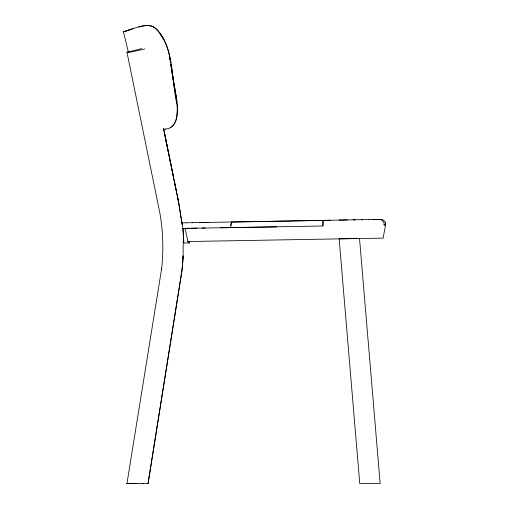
<?xml version="1.0" encoding="UTF-8"?>
<svg xmlns="http://www.w3.org/2000/svg" width="509" height="509" viewBox="0 0 509 509"><rect width="100%" height="100%" fill="white"/><g stroke="black" fill="none" stroke-linecap="round" stroke-linejoin="round"><path stroke-width="0.76" d="M183.113 256.11L183.062 258.248L183.087 255.925M220.817 227.784L230.742 227.638L231.398 222.064L355.435 219.786M183.24 240.808L183.068 258.311L181.789 271.761L148.049 483.544L126.957 483.544L161.658 268.606M230.755 225.589L231.398 222.064M161.62 269.038C163.65 250.269 163.128 231.245 159.794 212.654L126.983 52.344L141.54 48.616M183.1 257.637L182.165 269.197L148.055 483.544M372.62 219.494L380.662 219.519A4.651 4.651 0 0 1 385.459 222.936L385.548 224.991L383.143 238.117L187.904 241.52L185.123 228.369L183.043 228.401L183.851 242.997L189.583 242.895L188.298 242.182L188.076 241.202M165.24 129.089C171.45 129.044 175.344 123.693 176.578 118.164C179.365 102.226 173.499 86.428 171.845 70.668M127.485 52.045L126.983 52.344L130.921 52.045L144.804 48.985M170.21 127.81C177.686 123.299 177.38 112.928 177.266 105.287C170.515 80.104 175.77 47.006 154.539 27.632C149.945 24.063 143.932 25.628 138.881 27.193M133.263 28.555L123.452 31.812L128.453 52.529M130.998 29.395L123.452 31.812C134.872 28.727 150.702 19.177 159.298 32.264C165.877 41.095 169.274 51.784 170.579 62.626M163.803 129.439L165.406 129.044M330.449 220.27L192.116 222.688M182.184 222.878L185.97 222.796M339.128 220.098L347.443 219.939M322.897 225.99L323.05 220.429L322.897 225.99L202.149 228.077M186.02 222.796L192.688 222.675M353.125 219.831L362.535 219.659M185.123 228.369L189.437 228.293M361.549 219.678L368.618 219.557M199.598 222.554L207.99 222.42M182.788 228.407L196.907 228.166M191.009 228.261L205.178 228.026M230.742 227.638L276.737 226.899M357.712 238.486L339.147 238.81L359.755 483.544L380.147 483.544L359.526 238.454M368.331 219.564L380.662 219.519M131.271 483.544L126.957 483.544L136.17 483.544M143.01 483.544L143.506 483.544M146.102 25.45L150.645 25.622M380.567 219.659L379.23 219.43A4.651 4.645 -87.5 0 1 384.028 224.908L385.548 224.991L385.428 222.815M384.028 224.908L385.548 224.991M379.23 219.43L381.343 219.824M189.583 242.895L188.648 242.596L187.904 241.52M164.7 133.905L166.443 142.456M166.755 144.009L168.975 154.889M169.771 158.776L171.037 164.992M171.355 166.551L172.462 171.991M172.78 173.544L173.575 177.431M174.841 183.647L176.114 189.863M177.857 198.415L178.646 202.296M166.15 141.566L166.939 145.447M169.688 57.517L170.07 59.839M170.579 62.931L170.324 61.385L170.572 62.995M170.827 64.478L171.59 69.122M169.815 58.3L170.07 59.865M170.827 64.56L171.081 66.125M171.329 67.691L171.584 69.262M171.838 70.827L176.89 102.144L170.827 64.179M180.428 212.189L180.65 213.71M181.408 219.029L181.624 220.55M182.508 223.884L183.736 240.942M163.726 39.193L159.298 32.264L163.981 39.613L163.726 39.193M178.665 202.391L163.523 128.535L178.608 202.366L182.197 224.647L178.665 202.391"/></g></svg>
